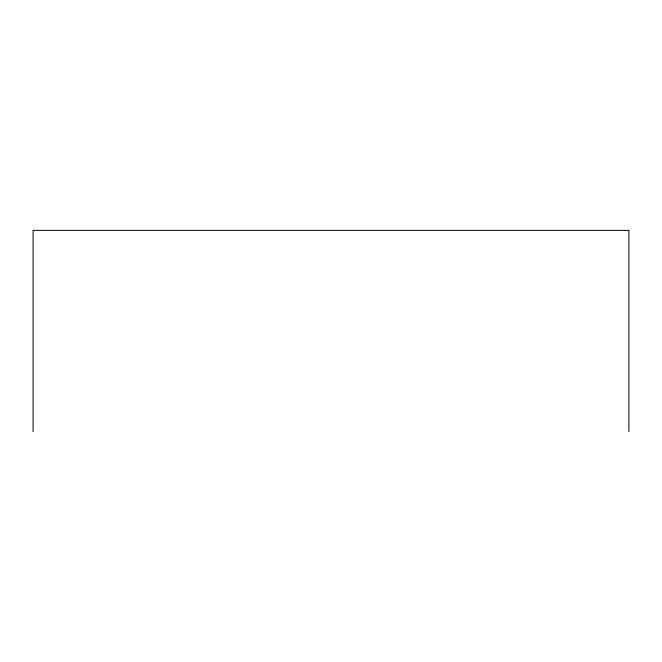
<?xml version="1.0" encoding="UTF-8"?>
<svg xmlns="http://www.w3.org/2000/svg" width="662" height="662" viewBox="0 0 662 662"><rect width="100%" height="100%" fill="white"/><g stroke="black" fill="none" stroke-linecap="round" stroke-linejoin="round"><path stroke-width="0.99" d="M628.9 431.624L628.9 230.376L33.1 230.376L33.1 431.624"/></g></svg>
